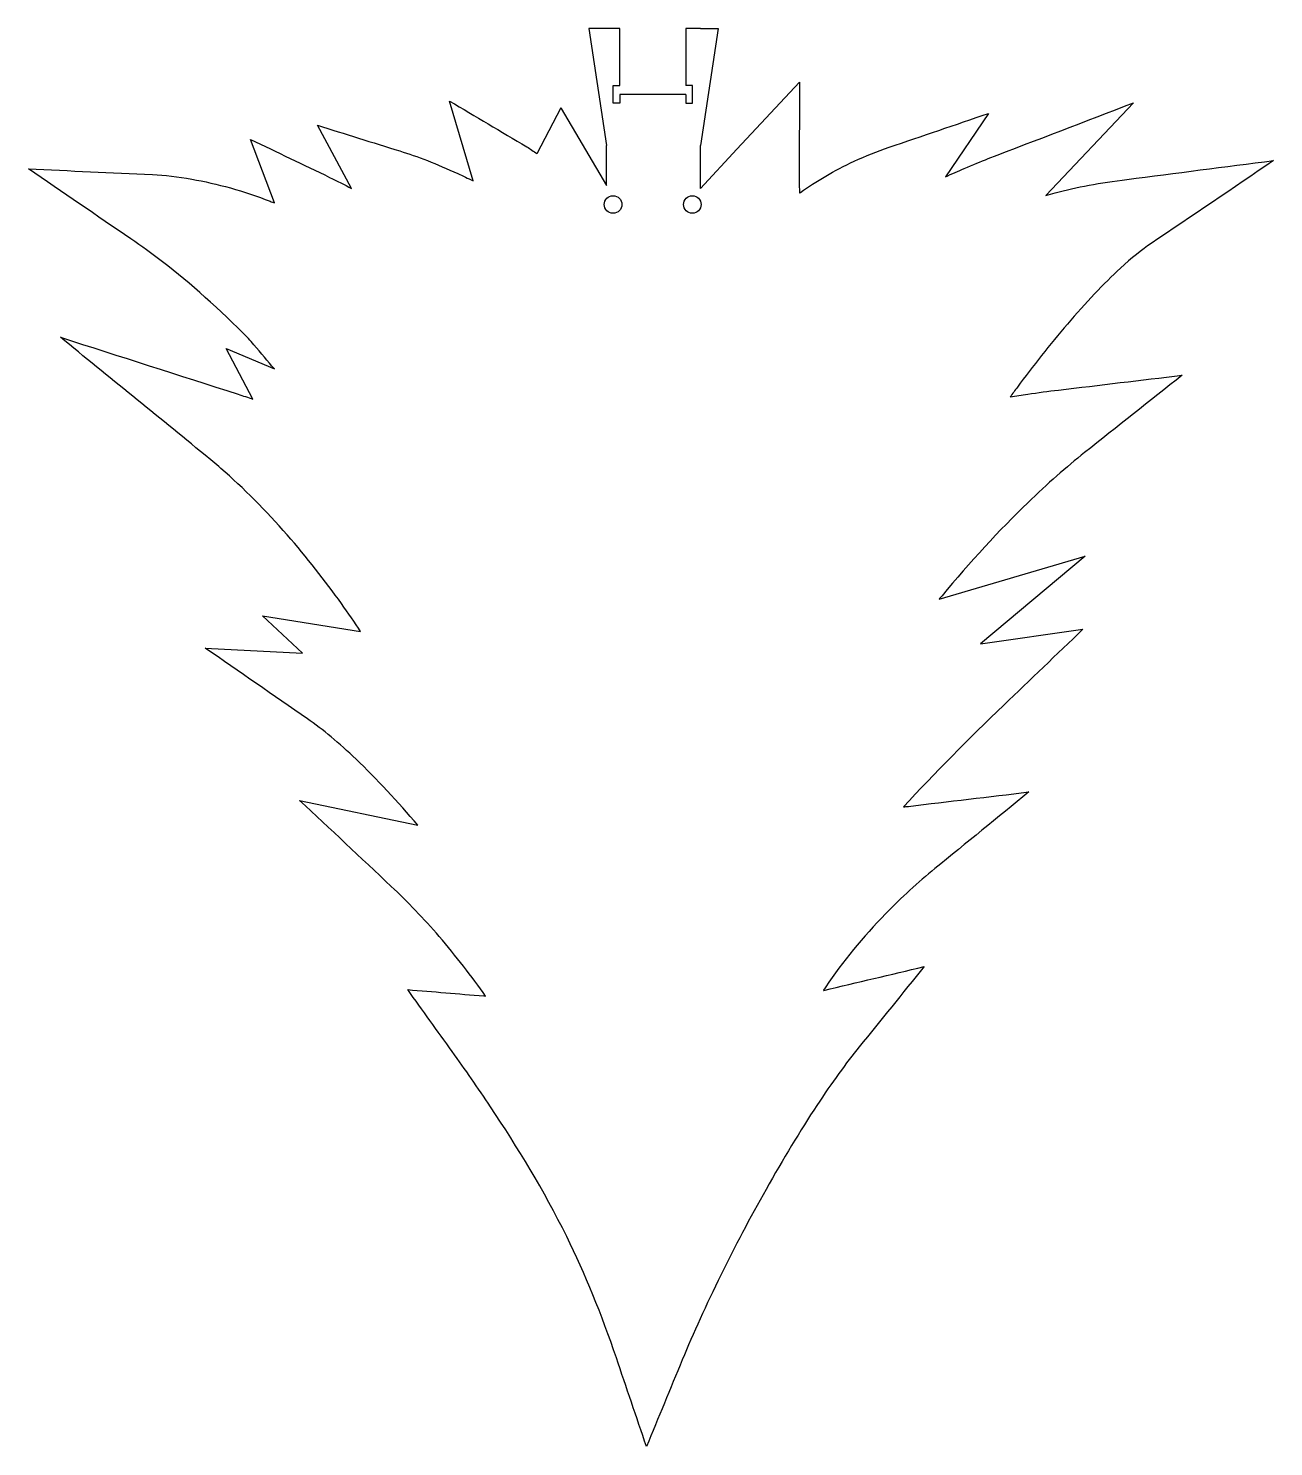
# Model space of a CAD drawing. Header units: millimetres. Extents: x -143 to 140, y -185 to 137.
import ezdxf

# ---------------------------------------------------------------- set-up
doc = ezdxf.new("R2010")
doc.units = ezdxf.units.MM
doc.layers.get('0').update_dxf_attribs({"linetype": 'CONTINUOUS'})

msp = doc.modelspace()

# ---------------------------------------------------------------- linework, layer by layer
for p, q in [((-11.42, 136.82), (-15.42, 136.82)), ((-15.42, 136.82), (-11.42, 110.25)), ((-8.4, 136.82), (-11.42, 136.82)), ((-8.4, 123.82), (-8.4, 136.82)), ((6.6, 136.82), (6.6, 123.82)), ((9.95, 136.82), (6.6, 136.82)), ((9.95, 136.82), (13.95, 136.82)), ((13.95, 136.82), (9.95, 110.25)), ((-9.9, 119.82), (-9.9, 123.82)), ((-9.9, 123.82), (-8.4, 123.82)), ((8.1, 123.82), (6.6, 123.82)), ((8.1, 119.82), (8.1, 123.82)), ((18.24, 109.35), (32.43, 124.63)), ((-41.69, 102.2), (-47.03, 120.32)), ((-8.4, 119.82), (-9.9, 119.82)), ((6.6, 121.82), (-8.4, 121.82)), ((-8.4, 121.82), (-8.4, 119.82)), ((6.6, 121.82), (6.6, 119.82)), ((6.6, 119.82), (8.1, 119.82)), ((108.31, 119.92), (88.36, 98.89)), ((-21.8, 118.74), (-27.2, 108.32)), ((-21.72, 118.61), (-21.8, 118.74)), ((-21.72, 118.61), (-11.42, 101.11)), ((75.36, 117.5), (65.61, 103.11)), ((-69.31, 100.46), (-77.06, 114.81)), ((-86.8, 97.17), (-92.22, 111.59)), ((-11.42, 101.11), (-11.42, 110.25)), ((9.95, 100.42), (9.95, 110.25)), ((18.24, 109.35), (9.95, 100.42)), ((-91.69, 52.6), (-97.75, 64.11)), ((-97.75, 64.11), (-86.81, 59.46)), ((64.18, 7.18), (97.29, 16.92)), ((97.29, 16.92), (73.57, -2.98)), ((-80.4, -5.12), (-89.5, 3.41)), ((-89.5, 3.41), (-67.23, -0.17)), ((73.57, -2.98), (96.81, 0.35)), ((-102.52, -3.94), (-80.4, -5.12)), ((-81.08, -38.52), (-54.23, -44.17))]:
    msp.add_line(p, q)
for centre in [(-9.9, 96.82), (8.1, 96.82)]:
    msp.add_circle(centre, 2)
for points, knots in [([(32.43, 124.63), (32.41, 117.81), (32.39, 110.99), (32.37, 104.17), (32.37, 102.97), (32.36, 101.83), (32.39, 100.69), (32.4, 100.25), (32.42, 99.82), (32.44, 99.42)], [-1.004956, -1.004956, -1.004956, -1.004956, 0.148411, 0.148411, 0.148411, 0.347551, 0.347551, 0.347551, 0.429128, 0.429128, 0.429128, 0.429128]), ([(-47.03, 120.32), (-41.19, 116.85), (-35.35, 113.38), (-29.51, 109.91), (-28.7, 109.44), (-27.94, 108.9), (-27.2, 108.32)], [-1.713447, -1.713447, -1.713447, -1.713447, 0.214472, 0.214472, 0.214472, 0.370652, 0.370652, 0.370652, 0.370652]), ([(65.61, 103.11), (67.05, 103.77), (68.48, 104.41), (69.86, 105.01), (71.8, 105.84), (73.62, 106.59), (75.3, 107.24), (86.3, 111.46), (97.31, 115.69), (108.31, 119.92)], [0.538099, 0.538099, 0.538099, 0.538099, 0.654087, 0.654087, 0.654087, 0.817577, 0.817577, 0.817577, 1.975417, 1.975417, 1.975417, 1.975417]), ([(32.44, 99.42), (32.51, 99.47), (32.58, 99.51), (32.64, 99.56), (36.18, 102.11), (40.36, 104.57), (44.87, 106.65), (47.44, 107.84), (50.08, 108.89), (52.78, 109.8), (60.3, 112.37), (67.83, 114.94), (75.36, 117.5)], [0.335783, 0.335783, 0.335783, 0.335783, 0.342569, 0.342569, 0.342569, 0.700673, 0.700673, 0.700673, 0.906108, 0.906108, 0.906108, 1.539495, 1.539495, 1.539495, 1.539495]), ([(-77.06, 114.81), (-70.81, 112.86), (-64.56, 110.92), (-58.31, 108.97), (-54.35, 107.74), (-50.01, 106.05), (-45.17, 103.84), (-44.03, 103.32), (-42.87, 102.77), (-41.69, 102.2)], [-0.673836, -0.673836, -0.673836, -0.673836, 0.099448, 0.099448, 0.099448, 0.540095, 0.540095, 0.540095, 0.644072, 0.644072, 0.644072, 0.644072]), ([(-92.22, 111.59), (-86.23, 108.72), (-80.25, 105.85), (-74.27, 102.98), (-72.59, 102.18), (-70.93, 101.34), (-69.31, 100.46)], [-0.6038906, -0.6038906, -0.6038906, -0.6038906, 0.0839093, 0.0839093, 0.0839093, 0.2647928, 0.2647928, 0.2647928, 0.2647928]), ([(140.11, 106.79), (130.85, 100.51), (121.58, 94.24), (112.31, 87.96), (110.19, 86.53), (107.83, 84.64), (105.3, 82.33), (101.57, 78.91), (97.4, 74.47), (93.28, 69.65), (89.31, 65.01), (85.42, 60.06), (81.91, 55.33), (81.36, 54.58), (80.81, 53.84), (80.28, 53.1)], [-0.505667, -0.505667, -0.505667, -0.505667, 0.08738, 0.08738, 0.08738, 0.248682, 0.248682, 0.248682, 0.486853, 0.486853, 0.486853, 0.715482, 0.715482, 0.715482, 0.751593, 0.751593, 0.751593, 0.751593]), ([(88.36, 98.89), (89.05, 99.09), (89.76, 99.29), (90.47, 99.48), (95.33, 100.76), (100.77, 101.75), (106.81, 102.52), (117.91, 103.94), (129.01, 105.36), (140.11, 106.79)], [0.6072515, 0.6072515, 0.6072515, 0.6072515, 0.6485426, 0.6485426, 0.6485426, 0.9286968, 0.9286968, 0.9286968, 1.4655555, 1.4655555, 1.4655555, 1.4655555]), ([(-92.69, 66.38), (-99.26, 72.97), (-105.8, 78.87), (-112.26, 83.83), (-114.63, 85.65), (-117.02, 87.37), (-119.41, 89), (-127.17, 94.31), (-134.93, 99.61), (-142.69, 104.91)], [0.005756, 0.005756, 0.005756, 0.005756, 0.667746, 0.667746, 0.667746, 0.910064, 0.910064, 0.910064, 1.660471, 1.660471, 1.660471, 1.660471]), ([(-142.69, 104.91), (-133.3, 104.47), (-123.91, 104.04), (-114.53, 103.6), (-111.72, 103.47), (-108.74, 103.13), (-105.58, 102.57), (-99.94, 101.57), (-93.7, 99.89), (-87.76, 97.55), (-87.44, 97.43), (-87.12, 97.3), (-86.8, 97.17)], [-0.621568, -0.621568, -0.621568, -0.621568, 0.087493, 0.087493, 0.087493, 0.269821, 0.269821, 0.269821, 0.594866, 0.594866, 0.594866, 0.612384, 0.612384, 0.612384, 0.612384]), ([(-67.23, -0.17), (-68.57, 1.85), (-70.03, 3.98), (-71.6, 6.18), (-75.28, 11.32), (-79.5, 16.75), (-83.9, 21.78), (-88.72, 27.29), (-93.81, 32.39), (-98.98, 36.89), (-100.17, 37.92), (-101.37, 38.93), (-102.57, 39.91), (-113.52, 48.83), (-124.47, 57.74), (-135.42, 66.66)], [0.326981, 0.326981, 0.326981, 0.326981, 0.421108, 0.421108, 0.421108, 0.641708, 0.641708, 0.641708, 0.883643, 0.883643, 0.883643, 0.939286, 0.939286, 0.939286, 1.418445, 1.418445, 1.418445, 1.418445]), ([(-135.42, 66.66), (-121.97, 62.35), (-108.52, 58.04), (-95.08, 53.73), (-93.94, 53.37), (-92.81, 52.99), (-91.69, 52.6)], [-1.336564, -1.336564, -1.336564, -1.336564, 0.187516, 0.187516, 0.187516, 0.30936, 0.30936, 0.30936, 0.30936]), ([(-86.81, 59.46), (-88.29, 61.24), (-89.84, 63.07), (-91.46, 64.95), (-91.87, 65.43), (-92.28, 65.9), (-92.69, 66.38)], [0.8111454, 0.8111454, 0.8111454, 0.8111454, 0.9582372, 0.9582372, 0.9582372, 0.9952514, 0.9952514, 0.9952514, 0.9952514]), ([(119.33, 58.03), (111.95, 52.17), (104.56, 46.32), (97.18, 40.46), (93.07, 37.21), (88.75, 33.41), (84.27, 29.08), (77.87, 22.88), (71.13, 15.56), (64.81, 7.95), (64.6, 7.69), (64.39, 7.43), (64.18, 7.18)], [-0.363327, -0.363327, -0.363327, -0.363327, 0.053927, 0.053927, 0.053927, 0.299153, 0.299153, 0.299153, 0.649576, 0.649576, 0.649576, 0.661354, 0.661354, 0.661354, 0.661354]), ([(80.28, 53.1), (81.59, 53.33), (82.92, 53.54), (84.27, 53.74), (86.57, 54.09), (88.9, 54.4), (91.26, 54.68), (100.62, 55.79), (109.97, 56.91), (119.33, 58.03)], [0.565329, 0.565329, 0.565329, 0.565329, 0.686281, 0.686281, 0.686281, 0.893741, 0.893741, 0.893741, 1.741817, 1.741817, 1.741817, 1.741817]), ([(96.81, 0.35), (90.82, -5.39), (84.84, -11.13), (78.85, -16.87), (70.8, -24.59), (63.16, -32.31), (56.05, -40.02)], [-0.379478, -0.379478, -0.379478, -0.379478, 0.051659, 0.051659, 0.051659, 0.638195, 0.638195, 0.638195, 0.638195]), ([(-54.23, -44.17), (-58.77, -38.91), (-63.63, -33.6), (-68.28, -29.16), (-72.12, -25.49), (-75.84, -22.41), (-79.31, -20.01), (-87.05, -14.66), (-94.78, -9.3), (-102.52, -3.94)], [0.328135, 0.328135, 0.328135, 0.328135, 0.657308, 0.657308, 0.657308, 0.929595, 0.929595, 0.929595, 1.470909, 1.470909, 1.470909, 1.470909]), ([(-38.85, -82.97), (-41.96, -78.56), (-45.6, -73.84), (-49.37, -69.46), (-52.89, -65.38), (-56.55, -61.56), (-60.28, -58.06), (-67.21, -51.55), (-74.14, -45.03), (-81.08, -38.52)], [0.354915, 0.354915, 0.354915, 0.354915, 0.655897, 0.655897, 0.655897, 0.936135, 0.936135, 0.936135, 1.42972, 1.42972, 1.42972, 1.42972]), ([(84.52, -36.62), (77.41, -42.42), (70.3, -48.22), (63.19, -54.02), (59.36, -57.15), (55.6, -60.57), (51.97, -64.3), (46.92, -69.47), (42.13, -75.26), (38.38, -80.9), (38.2, -81.17), (38.03, -81.43), (37.85, -81.7)], [-0.380805, -0.380805, -0.380805, -0.380805, 0.056062, 0.056062, 0.056062, 0.305538, 0.305538, 0.305538, 0.652769, 0.652769, 0.652769, 0.669092, 0.669092, 0.669092, 0.669092]), ([(56.05, -40.02), (56.42, -39.97), (56.8, -39.93), (57.18, -39.88), (66.29, -38.79), (75.4, -37.71), (84.52, -36.62)], [0.809819, 0.809819, 0.809819, 0.809819, 0.856209, 0.856209, 0.856209, 1.993977, 1.993977, 1.993977, 1.993977]), ([(60.75, -76.28), (55.84, -82.35), (50.92, -88.42), (46, -94.49), (43.02, -98.18), (39.79, -102.63), (36.38, -107.81), (32.65, -113.47), (28.68, -120.04), (24.83, -126.88), (21.19, -133.35), (17.68, -140), (14.56, -146.33), (11.21, -153.13), (8.3, -159.57), (5.81, -165.6), (3.1, -172.17), (0.39, -178.74), (-2.31, -185.31)], [-0.296187, -0.296187, -0.296187, -0.296187, 0.04069, 0.04069, 0.04069, 0.259291, 0.259291, 0.259291, 0.498275, 0.498275, 0.498275, 0.72432, 0.72432, 0.72432, 0.967011, 0.967011, 0.967011, 1.223618, 1.223618, 1.223618, 1.223618]), ([(37.85, -81.7), (37.88, -81.69), (37.91, -81.68), (37.94, -81.67), (45.55, -79.88), (53.15, -78.08), (60.75, -76.28)], [0.795972, 0.795972, 0.795972, 0.795972, 0.800608, 0.800608, 0.800608, 2.271883, 2.271883, 2.271883, 2.271883]), ([(-2.31, -185.31), (-4.6, -178.58), (-6.88, -171.85), (-9.16, -165.12), (-12.5, -155.29), (-16.25, -146.1), (-20.44, -137.61), (-25.63, -127.06), (-31.53, -117.43), (-37.75, -108.1), (-40.59, -103.84), (-43.49, -99.67), (-46.43, -95.58), (-49.8, -90.89), (-53.16, -86.2), (-56.53, -81.51)], [-0.195323, -0.195323, -0.195323, -0.195323, 0.028336, 0.028336, 0.028336, 0.364946, 0.364946, 0.364946, 0.782546, 0.782546, 0.782546, 0.973586, 0.973586, 0.973586, 1.188531, 1.188531, 1.188531, 1.188531]), ([(-56.53, -81.51), (-50.78, -81.99), (-45.03, -82.46), (-39.27, -82.94), (-39.13, -82.95), (-38.99, -82.96), (-38.85, -82.97)], [-0.872704, -0.872704, -0.872704, -0.872704, 0.121187, 0.121187, 0.121187, 0.142528, 0.142528, 0.142528, 0.142528])]:
    msp.add_open_spline(points, degree=3, knots=knots)

doc.saveas('drawing.dxf')
